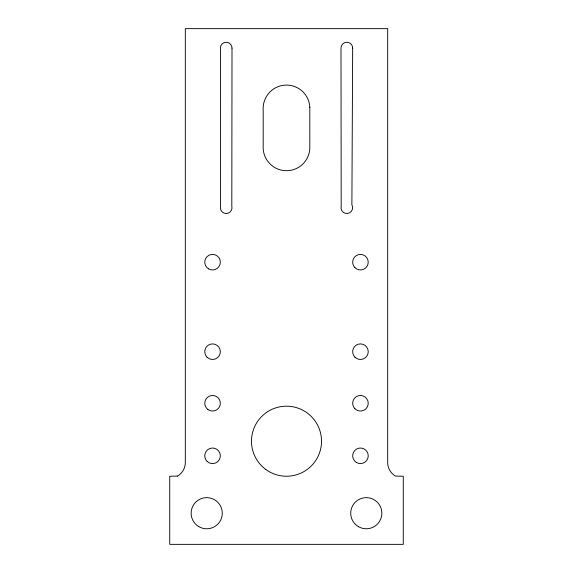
<?xml version="1.0" encoding="UTF-8"?>
<svg xmlns="http://www.w3.org/2000/svg" width="573" height="573" viewBox="0 0 573 573"><rect width="100%" height="100%" fill="white"/><g stroke="black" fill="none" stroke-linecap="round" stroke-linejoin="round"><path stroke-width="0.86" d="M232.008 48.111L231.814 206.173A5.837 5.837 0 0 1 226.17 213.521A5.837 5.837 0 0 1 220.533 206.173L220.533 49.622A5.837 5.837 0 0 1 225.411 42.323A5.837 5.837 0 0 1 232.008 48.111M309.821 107.244L309.807 148.83A23.35 23.35 0 0 1 285.025 170.661A23.35 23.35 0 0 1 263.193 145.886L263.179 109.629A23.35 23.35 0 0 1 285.304 85.119A23.35 23.35 0 0 1 309.821 107.244M352.667 48.111L351.886 204.769A5.837 5.837 0 0 1 347.589 213.471A5.837 5.837 0 0 1 341.186 206.173L340.992 48.111A5.837 5.837 0 0 1 346.83 42.273A5.837 5.837 0 0 1 352.667 48.111M177.523 476.099L169.737 476.242L169.737 544.35L403.263 544.35L403.263 476.242L395.477 476.099A15.571 15.571 0 0 1 387.692 462.619L387.692 28.65L185.308 28.65L185.308 462.619A15.571 15.571 0 0 1 177.523 476.099M354.945 357.194A7.786 7.786 0 0 0 367.966 353.706A7.786 7.786 0 0 0 358.433 344.172A7.786 7.786 0 0 0 354.945 357.194M354.945 408.764A7.786 7.786 0 0 0 367.966 405.276A7.786 7.786 0 0 0 358.433 395.742A7.786 7.786 0 0 0 354.945 408.764M356.363 462.432A7.786 7.786 0 0 0 368.231 456.029A7.786 7.786 0 0 0 356.757 448.953A7.786 7.786 0 0 0 356.363 462.432M207.247 461.509A7.786 7.786 0 0 0 220.139 457.548A7.786 7.786 0 0 0 210.262 448.365A7.786 7.786 0 0 0 207.247 461.509M207.841 409.459A7.786 7.786 0 0 0 220.276 404.244A7.786 7.786 0 0 0 209.539 396.086A7.786 7.786 0 0 0 207.841 409.459M198.759 526.601A15.571 15.571 0 0 0 222.281 513.408A15.571 15.571 0 0 0 199.096 499.635A15.571 15.571 0 0 0 198.759 526.601M358.505 526.694A15.571 15.571 0 0 0 381.854 513.215A15.571 15.571 0 0 0 358.505 499.728A15.571 15.571 0 0 0 358.505 526.694M265.757 469.437A35.032 35.032 0 0 0 321.317 445.056A35.032 35.032 0 0 0 272.426 409.136A35.032 35.032 0 0 0 265.757 469.437M207.046 357.194A7.786 7.786 0 0 0 220.068 353.706A7.786 7.786 0 0 0 210.535 344.172A7.786 7.786 0 0 0 207.046 357.194M208.529 268.837A7.786 7.786 0 0 0 220.333 262.319A7.786 7.786 0 0 0 208.787 255.357A7.786 7.786 0 0 0 208.529 268.837M354.945 267.677A7.786 7.786 0 0 0 367.966 264.189A7.786 7.786 0 0 0 358.433 254.656A7.786 7.786 0 0 0 354.945 267.677"/></g></svg>
